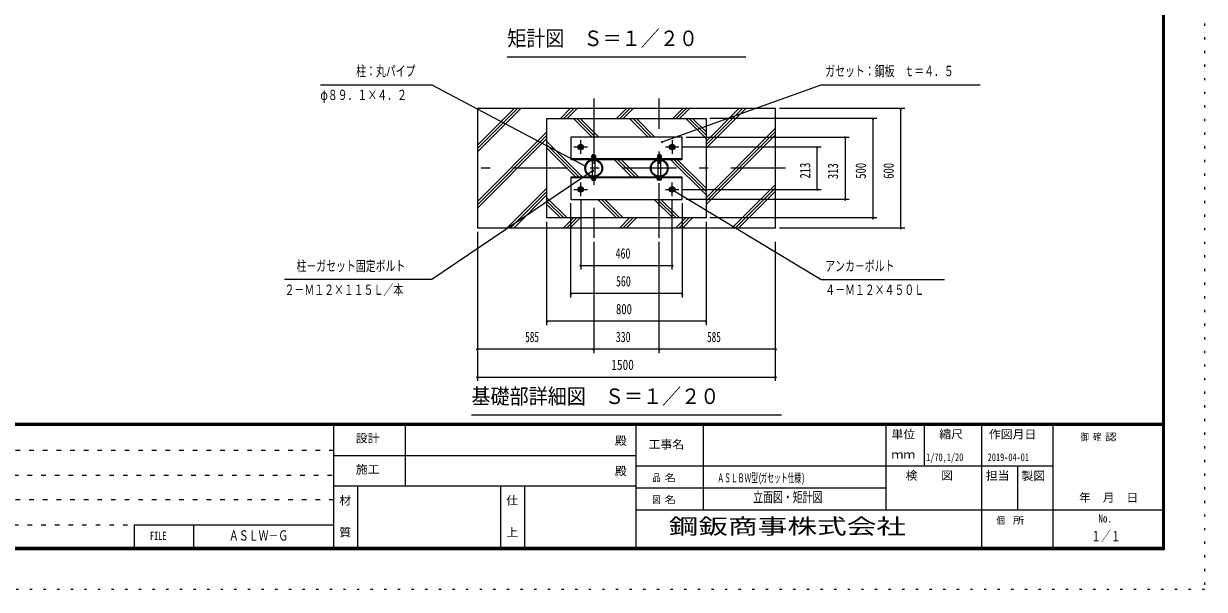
# Model space of a CAD drawing. Units: millimetres, scale not verified, with parts at other scales. Extents: x -32712 to 32715, y -14700 to 14700.
# Drawn here: x 11925 to 32715, y -14700 to -4742 of the extents above; entities that cross this region are included whole.
import ezdxf
from ezdxf.enums import TextEntityAlignment as Align

# ---------------------------------------------------------------- set-up
doc = ezdxf.new("R2010")
doc.units = ezdxf.units.MM
doc.header["$LTSCALE"] = 80
for name, pattern in [('USER1', [3, 1, -2]), ('USER3', [24, 12, -5, 2, -5]), ('USER4', [3, 0.5, -2.5])]:
    doc.linetypes.add(name, pattern=pattern)
doc.layers.add('0-1_0-F1TEXT', color=7, linetype='Continuous')
doc.layers.add('0-E_2-5DIM', color=7, linetype='Continuous')
for name, color, linetype, lineweight in [('0-6_2-02BOLD', 7, 'Continuous', 18), ('0-8_2-22CENTER', 3, 'USER3', 18), ('0-9_2-42THIN', 4, 'Continuous', 18), ('0-A_2-52DIM', 3, 'Continuous', 18), ('0-B_2-62HATCH', 2, 'Continuous', 18), ('0-C_F-F1PAPER', 5, 'Continuous', 18), ('0-D_F-E_J_ADD', 5, 'USER4', 18)]:
    doc.layers.add(name, color=color, linetype=linetype, lineweight=lineweight)
doc.styles.add('ＭＳ ゴシック', font='')
doc.styles.get('ＭＳ ゴシック').set_extended_font_data('MS Gothic')

msp = doc.modelspace()

# ---------------------------------------------------------------- linework, layer by layer
at = {"layer": '0-6_2-02BOLD'}
for p, q in [((21983.36, -7052.14), (21941.35, -7052.14)), ((21945.18, -7065.21), (21945.18, -7097.05)), ((21979.53, -7097.05), (21979.53, -7065.21)), ((23096.36, -7052.14), (23138.36, -7052.14)), ((23100.18, -7065.21), (23100.18, -7097.05)), ((23134.54, -7097.05), (23134.54, -7065.21)), ((23151.71, -7065.21), (23151.71, -7097.05)), ((21559.85, -7115.6), (23519.86, -7115.6)), ((21920.36, -7107.54), (21920.36, -7115.6)), ((21941.35, -7426.75), (21941.35, -7147.44)), ((21983.36, -7198.09), (21941.35, -7198.09)), ((21951.86, -7107.54), (21962.36, -7097.05)), ((21962.36, -7107.54), (21972.86, -7097.05)), ((21983.36, -7147.44), (21983.36, -7426.75)), ((21999.98, -7107.54), (21999.98, -7097.05)), ((23075.36, -7107.54), (23075.36, -7115.6)), ((23079.74, -7097.05), (23079.74, -7107.54)), ((23096.36, -7426.75), (23096.36, -7147.44)), ((23096.36, -7198.09), (23138.36, -7198.09)), ((23106.86, -7107.54), (23117.36, -7097.05)), ((23117.36, -7107.54), (23127.86, -7097.05)), ((23138.36, -7147.44), (23138.36, -7426.75)), ((23519.86, -7458.6), (21559.85, -7458.6)), ((21945.18, -7491.48), (21945.18, -7466.65)), ((21979.53, -7466.65), (21979.53, -7491.48)), ((23075.36, -7466.65), (23075.36, -7458.6)), ((23100.18, -7491.48), (23100.18, -7466.65)), ((23134.54, -7466.65), (23134.54, -7491.48))]:
    msp.add_line(p, q, dxfattribs=at)
for points in [[(19914.86, -8337.1), (25164.86, -8337.1), (25164.86, -6237.1), (19914.86, -6237.1)], [(21139.86, -8162.1), (21139.86, -6412.1), (23939.86, -6412.1), (23939.86, -8162.1)], [(21559.85, -7131.35), (23519.86, -7131.35), (23519.86, -6739.35), (21559.85, -6739.35)], [(21752.03, -6944.1), (21769.21, -6914.35), (21752.03, -6884.6), (21717.68, -6884.6), (21700.51, -6914.35), (21717.68, -6944.1)], [(23362.04, -6944.1), (23379.21, -6914.35), (23362.04, -6884.6), (23327.68, -6884.6), (23310.5, -6914.35), (23327.68, -6944.1)], [(23519.86, -7834.85), (23519.86, -7442.85), (21559.85, -7442.85), (21559.85, -7834.85)], [(21752.03, -7630.1), (21717.68, -7630.1), (21700.51, -7659.85), (21717.68, -7689.6), (21752.03, -7689.6), (21769.21, -7659.85)], [(23327.68, -7689.6), (23310.5, -7659.85), (23327.68, -7630.1), (23362.04, -7630.1), (23379.21, -7659.85), (23362.04, -7689.6)]]:
    msp.add_lwpolyline(points, close=True, dxfattribs=at)
for points in [[(21928.01, -7097.05), (21928.01, -7065.21), (21933.49, -7062.05), (21991.23, -7062.05), (21996.71, -7065.21), (21996.71, -7097.05)], [(21983.36, -7062.05), (21983.36, -7052.14), (21976.36, -7045.14), (21948.36, -7045.14), (21941.35, -7052.14), (21941.35, -7062.05)], [(23151.71, -7065.21), (23146.23, -7062.05), (23088.49, -7062.05), (23083.01, -7065.21), (23083.01, -7097.05)], [(23138.36, -7062.05), (23138.36, -7052.14), (23131.36, -7045.14), (23103.36, -7045.14), (23096.36, -7052.14), (23096.36, -7062.05)], [(21920.36, -7107.54), (22004.36, -7107.54), (22004.36, -7115.6)], [(21999.98, -7097.05), (21924.74, -7097.05), (21924.74, -7107.54)], [(23075.36, -7107.54), (23159.36, -7107.54), (23159.36, -7115.6)], [(23154.98, -7107.54), (23154.98, -7097.05), (23079.74, -7097.05)], [(22004.36, -7458.6), (22004.36, -7466.65), (21920.36, -7466.65), (21920.36, -7458.6)], [(21928.01, -7466.65), (21928.01, -7491.48), (21933.49, -7494.65), (21991.23, -7494.65), (21996.71, -7491.48), (21996.71, -7466.65)], [(23075.36, -7466.65), (23159.36, -7466.65), (23159.36, -7458.6)], [(23146.23, -7494.65), (23088.49, -7494.65), (23083.01, -7491.48), (23083.01, -7466.65)], [(23151.71, -7466.65), (23151.71, -7491.48), (23146.23, -7494.65)]]:
    msp.add_lwpolyline(points, dxfattribs=at)
for centre, radius in [((21734.86, -6914.35), 49), ((21734.86, -6914.35), 37.62), ((21734.86, -6914.35), 28.88), ((21734.86, -6914.35), 21), ((23344.86, -6914.35), 49), ((23344.86, -6914.35), 37.62), ((23344.86, -6914.35), 28.88), ((23344.86, -6914.35), 21), ((21962.36, -7287.1), 155.93), ((21962.36, -7287.1), 141.22), ((23117.36, -7287.1), 155.93), ((23117.36, -7287.1), 141.22), ((21734.86, -7659.85), 49), ((21734.86, -7659.85), 37.62), ((21734.86, -7659.85), 28.88), ((21734.86, -7659.85), 21), ((23344.86, -7659.85), 49), ((23344.86, -7659.85), 37.62), ((23344.86, -7659.85), 28.88), ((23344.86, -7659.85), 21)]:
    msp.add_circle(centre, radius, dxfattribs=at)
for centre, radius, start, end in [((21936.59, -7075.29), 13.24, 49.5701, 90), ((21962.36, -7110.27), 48.23, 69.13593, 110.86406), ((21988.12, -7075.29), 13.24, 90, 130.42989), ((23091.59, -7075.29), 13.24, 49.5701, 90), ((23117.36, -7110.27), 48.23, 69.13593, 110.86406), ((23143.12, -7075.29), 13.24, 90, 130.42989), ((21936.59, -7481.41), 13.24, 270, 310.42989), ((21962.36, -7446.42), 48.23, 249.13593, 290.86406), ((21988.12, -7481.41), 13.24, 229.5701, 270), ((23091.59, -7481.41), 13.24, 270, 310.42989), ((23117.36, -7446.42), 48.23, 249.13593, 290.86406), ((23143.12, -7481.41), 13.24, 229.5701, 270)]:
    msp.add_arc(centre, radius, start, end, dxfattribs=at)
at = {"layer": '0-8_2-22CENTER'}
for p, q in [((21962.36, -6062.09), (21962.36, -8512.1)), ((23117.36, -8512.1), (23117.36, -6062.1)), ((21734.86, -7033.85), (21734.86, -6794.84)), ((23344.86, -6794.84), (23344.86, -7033.85)), ((21854.36, -6914.35), (21615.35, -6914.35)), ((23464.37, -6914.35), (23225.35, -6914.35)), ((25339.86, -7287.1), (19739.86, -7287.1)), ((21615.35, -7659.85), (21854.36, -7659.85)), ((21734.86, -7779.35), (21734.86, -7540.34)), ((23225.35, -7659.85), (23464.37, -7659.85)), ((23344.86, -7779.35), (23344.86, -7540.34))]:
    msp.add_line(p, q, dxfattribs=at)
at = {"layer": '0-9_2-42THIN'}
for p, q in [((21946.61, -7046.89), (21946.61, -7062.05)), ((21978.11, -7062.05), (21978.11, -7046.89)), ((23101.61, -7046.89), (23101.61, -7062.05)), ((23133.11, -7062.05), (23133.11, -7046.89))]:
    msp.add_line(p, q, dxfattribs=at)
for points in [[(21941.35, -7207.18), (21946.61, -7198.09), (21946.61, -7146.75)], [(21978.11, -7146.75), (21978.11, -7198.09), (21983.36, -7207.18)], [(23101.61, -7146.75), (23101.61, -7198.09), (23096.36, -7207.18)], [(23138.36, -7207.18), (23133.11, -7198.09), (23133.11, -7146.75)]]:
    msp.add_lwpolyline(points, dxfattribs=at)
for centre in [(21734.86, -6914.35), (23344.86, -6914.35), (21734.86, -7659.85), (23344.86, -7659.85)]:
    msp.add_circle(centre, 15.75, dxfattribs=at)
at = {"layer": '0-A_2-52DIM'}
for p, q in [((20439.86, -5327.1), (24639.86, -5327.1)), ((23168.14, -6820.08), (25969.86, -5817.1)), ((25969.85, -5817.1), (28769.85, -5817.1)), ((26949.86, -6412.1), (24009.86, -6412.1)), ((27439.86, -6237.1), (25234.86, -6237.1)), ((26893.86, -6412.1), (26865.86, -6412.1)), ((26879.86, -6412.1), (26879.86, -8162.1)), ((27383.86, -6237.1), (27355.86, -6237.1)), ((27369.86, -8337.1), (27369.86, -6237.1)), ((23182.14, -6820.08), (23154.14, -6820.08)), ((23589.86, -6739.35), (26459.86, -6739.35)), ((26403.86, -6739.35), (26375.86, -6739.35)), ((26389.86, -6739.35), (26389.86, -7834.85)), ((25969.86, -6914.35), (23534.36, -6914.35)), ((25913.86, -6914.35), (25885.86, -6914.35)), ((25899.86, -7659.85), (25899.86, -6914.35)), ((21831.51, -7251.66), (21803.51, -7251.66)), ((21965.1, -7329.82), (21937.1, -7329.82)), ((23365.57, -7667.12), (23337.57, -7667.12)), ((23351.57, -7667.12), (25969.86, -9247.1)), ((23534.36, -7659.85), (25969.86, -7659.85)), ((25913.86, -7659.85), (25885.86, -7659.85)), ((21734.86, -7849.36), (21734.86, -9072.1)), ((23344.86, -9072.1), (23344.86, -7849.36)), ((26459.86, -7834.85), (23589.86, -7834.85)), ((26403.86, -7834.85), (26375.86, -7834.85)), ((21559.85, -9562.1), (21559.85, -7904.85)), ((23519.86, -7904.85), (23519.86, -9562.1)), ((21139.86, -10052.1), (21139.86, -8232.1)), ((23939.86, -8232.1), (23939.86, -10052.1)), ((26949.86, -8162.1), (24009.86, -8162.1)), ((26893.86, -8162.1), (26865.86, -8162.1)), ((19914.86, -8407.1), (19914.86, -11032.1)), ((25234.86, -8337.1), (27439.86, -8337.1)), ((27383.86, -8337.1), (27355.86, -8337.1)), ((21962.36, -8582.1), (21962.36, -10542.1)), ((23117.36, -10542.1), (23117.36, -8582.1)), ((25164.86, -11032.1), (25164.86, -8582.1)), ((21748.86, -9002.1), (21720.86, -9002.1)), ((21734.86, -9002.1), (23344.86, -9002.1)), ((23358.86, -9002.1), (23330.86, -9002.1)), ((25969.86, -9247.1), (28139.86, -9247.1)), ((21573.86, -9492.1), (21545.86, -9492.1)), ((23519.86, -9492.1), (21559.85, -9492.1)), ((23533.86, -9492.1), (23505.86, -9492.1)), ((21153.86, -9982.1), (21125.86, -9982.1)), ((23939.86, -9982.09), (21139.86, -9982.09)), ((23953.86, -9982.1), (23925.86, -9982.1)), ((19928.86, -10472.1), (19900.86, -10472.1)), ((25164.86, -10472.1), (19914.86, -10472.1)), ((21976.36, -10472.1), (21948.36, -10472.1)), ((23131.36, -10472.1), (23103.36, -10472.1)), ((25178.86, -10472.1), (25150.86, -10472.1)), ((19928.86, -10962.1), (19900.86, -10962.1)), ((19914.86, -10962.1), (25164.86, -10962.1)), ((25178.86, -10962.1), (25150.86, -10962.1)), ((19809.86, -11627.1), (25269.86, -11627.1))]:
    msp.add_line(p, q, dxfattribs=at)
for points in [[(17149.85, -5817.1), (19109.86, -5817.1), (21817.51, -7251.66)], [(21951.1, -7329.82), (19109.86, -9247.1), (16519.85, -9247.1)]]:
    msp.add_lwpolyline(points, dxfattribs=at)
for centre in [(26879.86, -6412.1), (27369.86, -6237.1), (23168.14, -6820.08), (26389.86, -6739.35), (25899.86, -6914.35), (21817.51, -7251.66), (21951.1, -7329.82), (23351.57, -7667.12), (25899.86, -7659.85), (26389.86, -7834.85), (26879.86, -8162.1), (27369.86, -8337.1), (21734.86, -9002.1), (23344.86, -9002.1), (21559.86, -9492.1), (23519.86, -9492.1), (21139.86, -9982.1), (23939.86, -9982.1), (19914.86, -10472.1), (21962.36, -10472.1), (23117.36, -10472.1), (25164.86, -10472.1), (19914.86, -10962.1), (25164.86, -10962.1)]:
    msp.add_arc(centre, 14, 180, 0, dxfattribs=at)
at = {"layer": '0-B_2-62HATCH'}
for p, q in [((20679.41, -6237.1), (19914.86, -7001.65)), ((19914.86, -6942.25), (20620.01, -6237.1)), ((20560.61, -6237.1), (19914.86, -6882.85)), ((21550.57, -6237.1), (21375.56, -6412.1)), ((21434.96, -6412.1), (21609.96, -6237.1)), ((21669.36, -6237.1), (21494.36, -6412.1)), ((21605.46, -6412.1), (21932.71, -6739.35)), ((21992.11, -6739.35), (21664.86, -6412.1)), ((21724.26, -6412.1), (22051.51, -6739.35)), ((22365.51, -6412.1), (22540.51, -6237.1)), ((22599.91, -6237.1), (22424.91, -6412.1)), ((22484.31, -6412.1), (22659.31, -6237.1)), ((22922.66, -6739.35), (22595.41, -6412.1)), ((22654.81, -6412.1), (22982.06, -6739.35)), ((23041.45, -6739.35), (22714.21, -6412.1)), ((23530.46, -6237.1), (23355.46, -6412.1)), ((23414.86, -6412.1), (23589.86, -6237.1)), ((23649.26, -6237.1), (23474.26, -6412.1)), ((23585.36, -6412.1), (23939.86, -6766.6)), ((23939.86, -6707.2), (23644.76, -6412.1)), ((23704.15, -6412.1), (23939.86, -6647.8)), ((23939.86, -6936.44), (24639.21, -6237.1)), ((24579.81, -6237.1), (23939.86, -6877.05)), ((23939.86, -6817.65), (24520.41, -6237.1)), ((19914.86, -7872.8), (21139.86, -6647.8)), ((25164.86, -6582.6), (23939.86, -7807.6)), ((25164.86, -6642), (23939.86, -7867)), ((21139.86, -6707.2), (19914.86, -7932.2)), ((19914.86, -7991.6), (21139.86, -6766.6)), ((21139.86, -6817.65), (21765.06, -7442.85)), ((23939.86, -7926.39), (25164.86, -6701.39)), ((21705.66, -7442.85), (21139.86, -6877.05)), ((21139.86, -6936.44), (21646.26, -7442.85)), ((22324.71, -7131.35), (22636.21, -7442.85)), ((22695.61, -7442.85), (22384.1, -7131.35)), ((22443.5, -7131.35), (22755, -7442.85)), ((23939.86, -7756.55), (23314.66, -7131.35)), ((23374.06, -7131.35), (23939.86, -7697.15)), ((23939.86, -7637.75), (23433.46, -7131.35)), ((21139.86, -7637.76), (20440.51, -8337.1)), ((24400.31, -8337.1), (25164.86, -7572.55)), ((25164.86, -7631.95), (24459.71, -8337.1)), ((24519.11, -8337.1), (25164.86, -7691.34)), ((20499.91, -8337.1), (21139.86, -7697.15)), ((21139.86, -7756.55), (20559.31, -8337.1)), ((21139.86, -7807.6), (21494.35, -8162.1)), ((21434.96, -8162.1), (21139.86, -7867)), ((22365.51, -8162.1), (22038.26, -7834.85)), ((22424.91, -8162.1), (22097.66, -7834.85)), ((22157.05, -7834.85), (22484.31, -8162.1)), ((23028.21, -7834.85), (23355.46, -8162.1)), ((23414.86, -8162.1), (23087.61, -7834.85)), ((23147, -7834.85), (23474.25, -8162.1)), ((21375.56, -8162.1), (21139.86, -7926.39)), ((21605.46, -8162.1), (21430.46, -8337.1)), ((21489.86, -8337.1), (21664.86, -8162.1)), ((21724.26, -8162.1), (21549.26, -8337.1)), ((22595.41, -8162.1), (22420.41, -8337.1)), ((22479.81, -8337.1), (22654.81, -8162.1)), ((22714.21, -8162.1), (22539.21, -8337.1)), ((23585.36, -8162.1), (23410.36, -8337.1)), ((23469.76, -8337.1), (23644.76, -8162.1)), ((23704.15, -8162.1), (23529.16, -8337.1))]:
    msp.add_line(p, q, dxfattribs=at)
at = {"layer": '0-C_F-F1PAPER'}
for p, q in [((31979.97, -11781), (-8130.02, -11781)), ((-8130.02, -11784.5), (31979.97, -11784.5)), ((31979.97, -11788), (-8130.02, -11788)), ((-8130.02, -11791.5), (31979.97, -11791.5)), ((31979.97, -11795), (-8130.02, -11795)), ((-8130.02, -11798.5), (31979.97, -11798.5)), ((31979.97, -11802), (-8130.02, -11802)), ((-8130.02, -11805.5), (31979.97, -11805.5)), ((31979.97, -11809), (-8130.02, -11809)), ((-8130.02, -11812.5), (31979.97, -11812.5)), ((31979.97, -11816), (-8130.02, -11816)), ((17384.98, -14000), (17384.98, -11816)), ((18644.98, -11816), (18644.98, -12880)), ((22704.98, -11816), (22704.98, -14000)), ((23894.98, -13300), (23894.98, -11816)), ((27114.98, -13300), (27114.98, -11816)), ((27779.98, -11816), (27779.98, -12530)), ((28794.98, -14000), (28794.98, -11816)), ((30054.98, -14000), (30054.98, -11816)), ((22704.98, -12348), (17384.98, -12348)), ((30054.98, -12530), (22704.98, -12530)), ((29424.97, -12530), (29424.97, -13300)), ((17384.98, -12880), (22704.98, -12880)), ((17804.98, -12880), (17804.98, -14000)), ((20324.98, -14000), (20324.98, -12880)), ((20744.97, -12880), (20744.97, -14000)), ((22704.98, -12915), (27114.98, -12915)), ((22704.98, -13300), (32014.97, -13300)), ((13873.78, -13563.2), (17384.98, -13563.2)), ((13873.78, -13563.2), (13873.78, -14000)), ((14923.78, -14000), (14923.78, -13563.2))]:
    msp.add_line(p, q, dxfattribs=at)
at = {"layer": '0-C_F-F1PAPER', "color": 6, "linetype": 'USER1'}
for p, q in [((17384.98, -12252.8), (-8165.02, -12252.8)), ((-8165.02, -12689.6), (17384.98, -12689.6)), ((17384.98, -13126.4), (-8165.02, -13126.4)), ((-8165.02, -13563.2), (13873.78, -13563.2))]:
    msp.add_line(p, q, dxfattribs=at)
at = {"layer": '0-C_F-F1PAPER'}
for points in [[(32014.97, -14000), (32014.97, 14140), (-8165.02, 14140), (-8165.02, -14000)], [(32011.47, -13996.5), (32011.47, 14136.5), (-8161.52, 14136.5), (-8161.52, -13996.5)], [(32007.97, -13993), (-8158.02, -13993), (-8158.02, 14133), (32007.97, 14133)], [(32004.47, -13989.5), (32004.47, 14129.5), (-8154.52, 14129.5), (-8154.52, -13989.5)], [(32000.97, -13986), (-8151.02, -13986), (-8151.02, 14126), (32000.97, 14126)], [(31997.47, -13982.5), (31997.47, 14122.5), (-8147.52, 14122.5), (-8147.52, -13982.5)], [(31993.97, -13979), (-8144.02, -13979), (-8144.02, 14119), (31993.97, 14119)], [(31990.48, -13975.5), (31990.48, 14115.5), (-8140.52, 14115.5), (-8140.52, -13975.5)], [(31986.97, -13972), (31986.97, 14112), (-8137.02, 14112), (-8137.02, -13972)], [(31983.47, -13968.5), (31983.47, 14108.5), (-8133.52, 14108.5), (-8133.52, -13968.5)], [(31979.97, -13965), (-8130.02, -13965), (-8130.02, 14105), (31979.97, 14105)]]:
    msp.add_lwpolyline(points, close=True, dxfattribs=at)
at = {"layer": '0-D_F-E_J_ADD'}
msp.add_lwpolyline([(32714.98, -14700), (-8865.02, -14700), (-8865.02, 14700), (32714.98, 14700)], close=True, dxfattribs=at)

# ---------------------------------------------------------------- texts
at = {"layer": '0-1_0-F1TEXT', "style": 'ＭＳ ゴシック'}
for s, height, width, p in [('1/70,1/20', 136.8, 0.65, (27816.63, -12483.38)), ('2019-04-01', 136.8, 0.65, (28899.97, -12483.38)), ('ＡＳＬＢＷ型(', 155, 0.55, (24139.98, -12862.5)), ('ガセット仕様)', 155, 0.55, (24899.87, -12862.5)), ('立面図・矩計図', 182.3, 0.7, (24769.98, -13222.63)), ('ＡＳＬＷ－Ｇ', 182.3, 0.7, (15539.2, -13896.73)), ('１／１', 182.3, 0.7, (30719.97, -13908.29))]:
    msp.add_text(s, height=height, dxfattribs=dict(at, width=width)).set_placement(p, align=Align.BOTTOM_LEFT)
at = {"layer": '0-A_2-52DIM', "color": 7, "style": 'ＭＳ ゴシック'}
for s, height, width, p in [('矩計図\u3000Ｓ＝１／２０', 273.5, 0.9, (20439.86, -5219.79)), ('柱：丸パイプ', 182.3, 0.7, (17779.86, -5722.23)), ('ガセット：鋼板\u3000ｔ＝４．５', 182.3, 0.7, (26039.85, -5722.23)), ('φ８９．１×４．２', 182.3, 0.7, (17149.85, -6142.23)), ('460', 182.3, 0.7, (22348.3, -8932.09)), ('柱－ガセット固定ボルト', 182.3, 0.7, (16729.86, -9152.23)), ('アンカ－ボルト', 182.3, 0.7, (26039.86, -9152.23)), ('２－Ｍ１２×１１５Ｌ／本', 182.3, 0.7, (16519.85, -9572.23)), ('560', 182.3, 0.7, (22355.14, -9422.09)), ('４－Ｍ１２×４５０Ｌ', 182.3, 0.7, (26039.86, -9572.23)), ('800', 182.3, 0.75, (22355.89, -9912.1)), ('585', 182.3, 0.65, (20756.75, -10402.1)), ('330', 182.3, 0.7, (22351.1, -10402.1)), ('585', 182.3, 0.65, (23959.26, -10402.1)), ('1500', 182.3, 0.8, (22272.48, -10892.1)), ('基礎部詳細図\u3000Ｓ＝１／２０', 273.5, 0.9, (19809.86, -11519.79))]:
    msp.add_text(s, height=height, dxfattribs=dict(at, width=width)).set_placement(p, align=Align.BOTTOM_LEFT)
at = {"layer": '0-A_2-52DIM', "color": 7, "style": 'ＭＳ ゴシック', "width": 0.75}
for s, p in [('213', (25829.86, -7469.04)), ('313', (26319.86, -7478.9)), ('500', (26809.86, -7472.52)), ('600', (27299.86, -7473.1))]:
    msp.add_text(s, height=182.3, rotation=90, dxfattribs=at).set_placement(p, align=Align.BOTTOM_LEFT)
at = {"layer": '0-C_F-F1PAPER', "color": 7, "style": 'ＭＳ ゴシック'}
for s, height, width, p in [('設計', 145.9, 1.05, (17773.48, -12157.36)), ('殿', 145.9, 1.05, (22333.98, -12202.1)), ('工事名', 145.9, 1.05, (22928.98, -12265.1)), ('単位', 145.9, 1.05, (27205.98, -12086.6)), ('縮尺', 145.9, 1.05, (28045.98, -12086.6)), ('作図月日', 145.9, 1.05, (28919.43, -12088.03)), ('御 ', 124, 0.85, (30534.83, -12116.2)), ('確 ', 124, 0.85, (30750.97, -12116.2)), ('認', 124, 1.2, (30967.11, -12116.2)), ('ｍｍ', 145.9, 1.05, (27205.98, -12443.6)), ('施工', 145.9, 1.05, (17773.48, -12706.1)), ('殿', 145.9, 1.05, (22333.98, -12734.1)), ('品 ', 124, 0.85, (22993.73, -12834.5)), ('名', 124, 1.2, (23209.87, -12834.5)), ('検\u3000\u3000図', 145.9, 1.05, (27454.48, -12814.6)), ('担当', 145.9, 1.05, (28868.48, -12814.6)), ('製図', 145.9, 1.05, (29492.85, -12818.04)), ('材', 145.9, 1.05, (17482.98, -13252.1)), ('仕', 145.9, 1.05, (20422.98, -13252.1)), ('図 ', 124, 0.85, (22993.73, -13219.5)), ('名', 124, 1.2, (23209.87, -13219.5)), ('\u3000年\u3000月\u3000日', 145.9, 1.05, (30298.21, -13202.3)), ('個  ', 124, 0.85, (29053.98, -13587)), ('所', 124, 1.2, (29342.16, -13587)), ('No.', 145.9, 0.8, (30849.48, -13567.1)), ('FILE', 145.9, 0.7, (14148.53, -13873.7)), ('質', 145.9, 1.05, (17482.98, -13812.1)), ('上', 145.9, 1.05, (20422.98, -13812.1))]:
    msp.add_text(s, height=height, dxfattribs=dict(at, width=width)).set_placement(p, align=Align.BOTTOM_LEFT)
at = {"layer": '0-E_2-5DIM', "style": 'ＭＳ ゴシック', "width": 1.4}
msp.add_text('鋼鈑商事株式会社', height=273.5, dxfattribs=at).set_placement((23283.48, -13808.88), align=Align.BOTTOM_LEFT)

doc.saveas('drawing.dxf')
